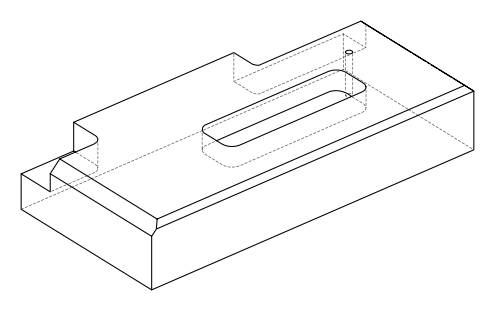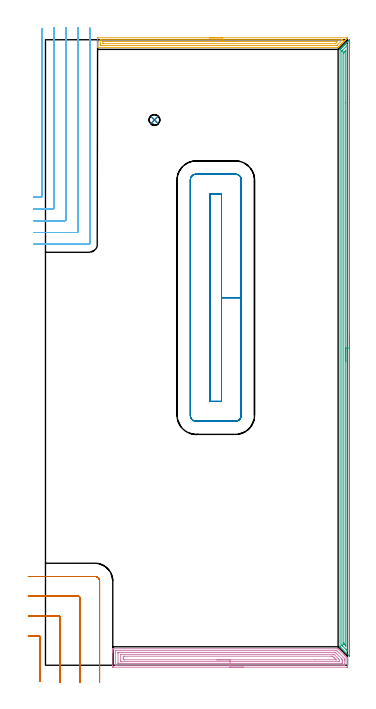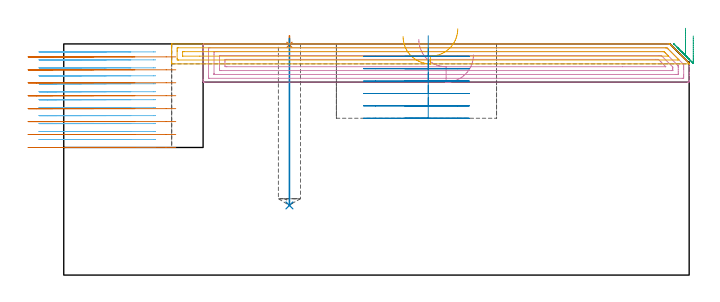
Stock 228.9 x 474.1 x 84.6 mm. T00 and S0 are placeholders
(PLAN: 8 operations, 4 tool changes, 64.5 min)
(1 SPOT_DRILL | STEP1POCKET | NXT0321_9005460120000 | 0.03 min | 1 mm3)
(2 DRILL_BLIND_HOLE_INTO_CENTER | STEP1POCKET | UGT0301_476 | 0.25 min | 2933 mm3)
(3 AREA_MILL | FG_CHAMFER_SURFACE | UGT0205_001 | 11.24 min | 11903 mm3)
(4 AREA_MILL_1 | FG_CHAMFER_SURFACE_1 | UGT0205_001 | 7.35 min | 17894 mm3)
(5 AREA_MILL_2 | FG_CHAMFER_SURFACE_2 | UGT0205_001 | 4.67 min | 5025 mm3)
(6 MILL_CORNER_NOTCH_RECTANGULAR | CORNER_NOTCH_RECTANGULAR | NXT0201_011 | Follow Part, ap 3, ae 75% | 24.26 min | 240757 mm3)
(7 MILL_CORNER_NOTCH_RECTANGULAR_1 | CORNER_NOTCH_RECTANGULAR_1 | UGT0201_094 | Follow Part, ap 5, ae 75% | 6.45 min | 147250 mm3)
(8 MILL_RECTANGULAR_POCKET | POCKET_RECTANGULAR_STRAIGHT | UGT0201_094 | Follow Part, ap 5, ae 75% | 10.22 min | 325571 mm3)
(TOOL NXT0321_9005460120000 | NC Spot Drill, 142deg, 12mm, Carbide, Uncoated | D12 PA142 FL30 Z2)
(TOOL UGT0301_476 | Carbide Drill 8.1 mm | D8.1 PA118 FL75 Z2)
(TOOL UGT0205_001 | Chamfer Mill 20 x 3 x 45 deg. | D20 FL50 Z2)
(TOOL NXT0201_011 | ENDMILL 12mm [2P460-1200-NA 1630] | D12 FL38 Z6)
(TOOL UGT0201_094 | End mill 20 mm | D20 FL38 Z4)
(OP 1 SPOT_DRILL)
G17 G21 G94 G90
T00 M6
G54
G17 G0 G90 X82.6 Y413.3 S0 M3
G43 Z94.6 H0
G94 G81 G98 Z84.251 F250. R87.6
G80
M5
M2
(OP 2 DRILL_BLIND_HOLE_INTO_CENTER)
G17 G21 G94 G90
T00 M6
G54
G17 G0 G90 X82.6 Y413.3 S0 M3
G43 Z94.6 H0
G94 G81 G98 Z25.5 F250. R86.6
G80
M5
M2
(OP 3 AREA_MILL)
G17 G21 G94 G90
T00 M6
G54
G17 G0 G90 X230.4 Y250.4 S1061 M3
G43 Z94.6 H0
Z87.5
G94 G1 Y250.362 Z86.628 F250.
Y250.248 Z85.764
Y250.059 Z84.912
Y249.797 Z84.08
Y249.463 Z83.274
Y249.06 Z82.5
Y248.592 Z81.764
Y248.06 Z81.072
Y247.471 Z80.429
Y246.828 Z79.84
Y246.136 Z79.309
Y245.4 Z78.84
Y244.626 Z78.437
Y243.82 Z78.103
Y242.988 Z77.841
Y242.136 Z77.652
Y241.272 Z77.538
Y240.4 Z77.5
Y7.079
X230.398 Y6.914 Z77.501
X230.379 Y6.929 Z77.52
X230.221 Y7.079 Z77.679
X223.515 Y13.784 Z84.383
X223.311 Y13.992 Z84.583
X223.304 Y14.004 Z84.589
X223.3 Y14.231 Z84.6
Y466.569
X223.304 Y466.796 Z84.589
X223.312 Y466.814 Z84.582
X223.515 Y467.016 Z84.383
X223.615 Y467.115 Z84.284
X224.203 Y467.705 Z83.693
X224.41 Y467.91 Z83.49
X224.464 Y467.964 Z83.436
X225.086 Y468.587 Z82.811
X225.313 Y468.813 Z82.587
X225.968 Y469.469 Z81.929
X226.161 Y469.661 Z81.739
X226.198 Y469.698 Z81.702
X226.85 Y470.351 Z81.047
X227.01 Y470.51 Z80.889
X227.092 Y470.592 Z80.808
X227.732 Y471.233 Z80.165
X227.859 Y471.359 Z80.04
X227.986 Y471.486 Z79.914
X228.173 Y471.674 Z79.724
X228.282 Y471.784 Z79.615
X228.879 Y472.38 Z79.02
X229.056 Y472.557 Z78.842
X229.773 Y473.274 Z78.126
X229.938 Y473.439 Z77.959
X230.379 Y473.878 Z77.521
X230.392 Y473.89 Z77.506
X230.396 Y473.881 Z77.503
X230.399 Y473.869 Z77.501
X230.4 Y473.862 Z77.5
Y240.4
X228.986 Z78.914
X228.985 Y11.173 Z78.915
Y11.102
X228.979 Y10.803 Z78.921
X228.882 Y10.88 Z79.018
X228.65 Y11.102 Z79.25
X228.173 Y11.577 Z79.727
X227.753 Y11.996 Z80.147
X225.072 Y14.678 Z82.828
X224.918 Y14.834 Z82.982
X224.796 Y14.963 Z83.104
X224.721 Y15.043 Z83.179
X224.72 Y15.09 Z83.18
X224.715 Y15.501 Z83.185
Y465.228
X224.719 Y465.639 Z83.181
X224.721 Y465.738 Z83.179
X224.765 Y465.803 Z83.135
X224.86 Y465.904 Z83.04
X225.072 Y466.122 Z82.828
X228.853 Y469.903 Z79.047
X228.95 Y469.997 Z78.95
X228.967 Y470.011 Z78.933
X228.977 Y470.018 Z78.923
X228.979 Y469.986 Z78.921
X228.985 Y469.769 Z78.915
X228.986 Y240.4 Z78.914
X227.572 Z80.328
X227.571 Y15.288 Z80.329
X227.567 Y14.678 Z80.333
X227.565 Y14.648 Z80.335
Y14.647 Z80.336
X227.525 Y14.678 Z80.375
X227.291 Y14.909 Z80.609
X226.627 Y15.572 Z81.273
X226.409 Y15.791 Z81.491
X226.243 Y15.96 Z81.657
X226.161 Y16.047 Z81.739
X226.143 Y16.068 Z81.757
X226.135 Y16.102 Z81.765
X226.133 Y16.182 Z81.767
X226.13 Y16.466 Z81.77
X226.129 Y16.75 Z81.771
X226.128 Y17.36 Z81.772
X226.129 Y463.724 Z81.771
X226.13 Y464.334 Z81.77
X226.133 Y464.614 Z81.767
X226.135 Y464.708 Z81.765
X226.19 Y464.779 Z81.71
X226.409 Y465.007 Z81.491
X226.518 Y465.118 Z81.382
X227.522 Y466.122 Z80.378
X227.542 Y466.138 Z80.358
X227.56 Y466.15 Z80.34
X227.565 Y466.122 Z80.335
X227.569 Y465.946 Z80.331
X227.571 Y465.839 Z80.329
X227.572 Y426.35 Z80.328
Y240.4
Y239.528 Z80.366
Y238.664 Z80.48
Y237.812 Z80.669
Y236.98 Z80.931
Y236.174 Z81.265
Y235.4 Z81.668
Y234.664 Z82.137
Y233.972 Z82.668
Y233.329 Z83.257
Y232.74 Z83.901
Y232.208 Z84.593
Y231.74 Z85.328
Y231.337 Z86.102
Y231.003 Z86.908
Y230.741 Z87.74
Y230.552 Z88.592
Y230.438 Z89.457
Y230.4 Z90.328
G0 Z94.6
M5
M2
(OP 4 AREA_MILL_1)
G17 G21 G94 G90
T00 M6
G54
G17 G0 G90 X149.95 Y-1.5 S1061 M3
G43 Z94.6 H0
Z80.6
G94 G1 X149.912 Z79.728 F250.
X149.798 Z78.864
X149.609 Z78.012
X149.347 Z77.18
X149.013 Z76.374
X148.61 Z75.6
X148.142 Z74.864
X147.61 Z74.172
X147.021 Z73.529
X146.378 Z72.94
X145.686 Z72.409
X144.95 Z71.94
X144.176 Z71.537
X143.37 Z71.203
X142.538 Z70.941
X141.686 Z70.752
X140.822 Z70.638
X139.95 Z70.6
X51.604
X51.191 Y-1.496 Z70.602
X51.01 Y-1.492 Z70.605
X51.005 Y-1.089 Z71.008
X51. Y-0.494 Z71.603
Y9.453 Z81.547
Y10.02 Z82.117
Y10.332 Z82.428
Y10.899 Z82.995
Y11.211 Z83.305
Y11.834 Z83.933
Y12.209 Z84.308
X51.002 Y12.356 Z84.449
X51.01 Y12.498 Z84.588
X51.158 Y12.5 Z84.6
X221.157
X221.795 Y12.499 Z84.586
X221.981 Y12.32 Z84.419
X222.049 Y12.251 Z84.351
X222.212 Y12.089 Z84.186
X223.384 Y10.918 Z83.014
X225.727 Y8.575 Z80.671
X225.829 Y8.471 Z80.571
X225.916 Y8.384 Z80.484
X226.02 Y8.282 Z80.378
X226.117 Y8.183 Z80.282
X226.213 Y8.087 Z80.186
X226.313 Y7.989 Z80.085
X226.406 Y7.895 Z79.994
X226.511 Y7.789 Z79.889
X226.605 Y7.696 Z79.792
X226.694 Y7.606 Z79.705
X226.808 Y7.492 Z79.591
X226.898 Y7.404 Z79.5
X226.983 Y7.318 Z79.417
X227.106 Y7.195 Z79.294
X227.191 Y7.111 Z79.207
X227.271 Y7.029 Z79.128
X227.403 Y6.897 Z78.996
X227.484 Y6.818 Z78.914
X227.56 Y6.741 Z78.84
X227.701 Y6.6 Z78.699
X227.777 Y6.525 Z78.621
X227.848 Y6.452 Z78.552
X227.998 Y6.302 Z78.401
X228.07 Y6.232 Z78.328
X228.136 Y6.164 Z78.263
X228.296 Y6.005 Z78.104
X228.362 Y5.939 Z78.036
X228.545 Y5.755 Z77.855
X228.593 Y5.707 Z77.807
X228.801 Y5.5 Z77.598
X228.89 Y5.41 Z77.508
X228.9 Y5.398 Z77.496
Y5.033 Z77.132
Y4.182 Z76.277
Y2.114 Z74.211
Y1.547 Z73.641
Y0.951 Z73.047
Y-0.806 Z71.291
X228.897 Y-1.089 Z71.007
X228.89 Y-1.492 Z70.605
X228.709 Y-1.496 Z70.602
X228.296 Y-1.5 Z70.6
X139.95
Y-0.086 Z72.014
X53.389 Y-0.085 Z72.015
X53.261
X53.036 Y-0.08 Z72.02
X53.015 Y-0.079 Z72.021
X53.01 Y-0.066 Z72.034
X53.004 Y-0.037 Z72.063
X53.001 Y-0.009 Z72.091
X53. Y0.172 Z72.272
Y0.668 Z72.768
Y9.836 Z81.936
X53.002 Y10.332 Z82.432
X53.005 Y10.71 Z82.81
X53.016 Y11.079 Z83.179
X53.389 Y11.084 Z83.184
X53.517 Y11.085 Z83.185
X220.391
X220.582 Y11.084 Z83.184
X220.678 Y11.081 Z83.181
X220.723 Y11.079 Z83.179
X220.777 Y11.062 Z83.162
X221.157 Y10.691 Z82.791
X222.397 Y9.453 Z81.553
X226.511 Y5.338 Z77.438
X226.782 Y5.061 Z77.161
X226.871 Y4.967 Z77.067
X226.89 Y4.869 Z76.969
X226.896 Y4.681 Z76.781
X226.899 Y4.182 Z76.282
X226.9 Y3.799 Z75.899
Y3.304 Z75.404
Y1.164 Z73.264
X226.898 Y0.668 Z72.768
X226.895 Y0.289 Z72.389
X226.884 Y-0.079 Z72.021
X226.511 Y-0.084 Z72.016
X226.383 Y-0.085 Z72.015
X139.95 Y-0.086 Z72.014
Y1.328 Z73.428
X55.174 Y1.329 Z73.429
X55.1 Y1.33 Z73.43
X55.042 Y1.333 Z73.433
X55.011 Y1.335 Z73.435
X55.009 Y1.376 Z73.476
X55.003 Y1.547 Z73.647
X55.001 Y1.717 Z73.817
X55. Y8.746 Z80.846
X55.004 Y9.453 Z81.553
X55.008 Y9.617 Z81.717
X55.017 Y9.665 Z81.765
X55.064 Y9.667 Z81.767
X55.174 Y9.669 Z81.769
X55.845 Y9.671 Z81.771
X56.066
X219.151
X219.372 Y9.669 Z81.769
X219.593 Y9.665 Z81.765
X219.729 Y9.66 Z81.76
X219.8 Y9.593 Z81.693
X219.945 Y9.453 Z81.553
X220.264 Y9.136 Z81.236
X224.726 Y4.673 Z76.773
X224.845 Y4.548 Z76.648
X224.872 Y4.517 Z76.617
X224.89 Y4.466 Z76.566
X224.894 Y4.353 Z76.453
X224.898 Y4.182 Z76.282
X224.9 Y4.011 Z76.111
Y3.132 Z75.232
Y2.254 Z74.354
X224.896 Y1.547 Z73.647
X224.892 Y1.383 Z73.483
X224.883 Y1.335 Z73.435
X224.836 Y1.333 Z73.433
X224.726 Y1.331 Z73.431
X224.055 Y1.329 Z73.429
X223.834
X139.95 Y1.328 Z73.428
Y2.743 Z74.843
X57.528
X57.127 Y2.745 Z74.845
X57.043 Y2.747 Z74.847
X57.012 Y2.749 Z74.849
X57.008 Y2.789 Z74.889
X57.005 Y2.883 Z74.983
X57. Y3.263 Z75.363
X57.001 Y8.115 Z80.215
X57.004 Y8.22 Z80.32
X57.008 Y8.245 Z80.345
X57.011 Y8.25 Z80.35
X57.024 Y8.253 Z80.353
X57.092 Y8.255 Z80.355
X57.282 Y8.257 Z80.357
X217.91
X218.479 Y8.253 Z80.353
X218.668 Y8.25 Z80.35
X218.694 Y8.245 Z80.345
X218.72 Y8.224 Z80.324
X218.771 Y8.177 Z80.277
X218.87 Y8.081 Z80.181
X222.049 Y4.902 Z77.002
X222.766 Y4.182 Z76.282
X222.864 Y4.078 Z76.178
X222.89 Y4.049 Z76.149
X222.894 Y4.025 Z76.125
X222.897 Y3.973 Z76.073
X222.899 Y3.763 Z75.863
X222.9 Y3.344 Z75.444
X222.899 Y2.885 Z74.985
X222.896 Y2.78 Z74.88
X222.892 Y2.755 Z74.855
X222.889 Y2.75 Z74.85
X222.877 Y2.747 Z74.847
X222.809 Y2.745 Z74.845
X222.618 Y2.743 Z74.843
X139.95
Y4.157 Z76.257
X59.661 Y4.158 Z76.258
X59.636
X59.01 Y4.182 Z76.282
X59.002 Y4.807 Z76.907
X59.001 Y5.939 Z78.039
X59.004 Y6.562 Z78.662
X59.01 Y6.818 Z78.918
X59.611 Y6.842 Z78.942
X59.636
X216.669 Y6.843 Z78.943
X217.565 Y6.84 Z78.94
X217.587 Y6.837 Z78.937
X217.672 Y6.818 Z78.918
X218.479 Y6.022 Z78.122
X218.562 Y5.939 Z78.039
X219.372 Y5.13 Z77.23
X220.264 Y4.236 Z76.336
X220.312 Y4.182 Z76.282
X220.323 Y4.167 Z76.267
X220.312 Y4.163 Z76.263
X220.288 Y4.159 Z76.259
X220.264 Y4.158 Z76.258
X204.501 Y4.157 Z76.257
X139.95
X139.078 Z76.295
X138.214 Z76.409
X137.362 Z76.598
X136.53 Z76.86
X135.724 Z77.194
X134.95 Z77.597
X134.214 Z78.065
X133.522 Z78.596
X132.879 Z79.186
X132.29 Z79.829
X131.758 Z80.521
X131.29 Z81.257
X130.887 Z82.031
X130.553 Z82.837
X130.291 Z83.669
X130.102 Z84.52
X129.988 Z85.385
X129.95 Z86.257
G0 Z94.6
M5
M2
(OP 5 AREA_MILL_2)
G17 G21 G94 G90
T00 M6
G54
G17 G0 G90 X124.2 Y475.598 S1061 M3
G43 Z94.6 H0
Z87.302
G94 G1 X124.238 Z86.431 F250.
X124.352 Z85.566
X124.541 Z84.714
X124.803 Z83.882
X125.137 Z83.076
X125.54 Y475.597 Z82.303
X126.009 Z81.567
X126.54 Z80.875
X127.129 Z80.231
X127.772 Z79.642
X128.465 Z79.111
X129.2 Z78.642
X129.974 Z78.24
X130.78 Z77.906
X131.612 Z77.643
X132.464 Z77.455
X133.329 Z77.341
X134.2 Z77.303
X228.834 Y475.595 Z77.305
X228.858 Y475.593 Z77.307
X228.866 Y475.592 Z77.308
X228.896 Y475.586 Z77.314
X228.9 Y475.583 Z77.316
Y475.507 Z77.392
Y475.401 Z77.497
X228.437 Y474.937 Z77.963
X228.301 Y474.801 Z78.098
X228.116 Y474.614 Z78.282
X227.561 Y474.061 Z78.839
X227.228 Y473.726 Z79.17
X226.685 Y473.185 Z79.715
X226.34 Y472.838 Z80.058
X225.809 Y472.309 Z80.591
X225.452 Y471.95 Z80.946
X224.933 Y471.433 Z81.467
X224.564 Y471.062 Z81.834
X224.057 Y470.557 Z82.343
X223.676 Y470.174 Z82.722
X223.181 Y469.681 Z83.219
X222.95 Y469.449 Z83.449
X222.789 Y469.286 Z83.609
X222.626 Y469.125 Z83.773
X222.504 Y469.003 Z83.895
X222.345 Y468.842 Z84.053
X222.184 Y468.683 Z84.215
X222.058 Y468.557 Z84.341
X221.849 Y468.352 Z84.544
X221.795 Y468.303 Z84.589
X221.612 Y468.3 Z84.6
X39.653
X39.51 Y468.303 Z84.588
X39.508 Y468.332 Z84.56
X39.5 Y468.671 Z84.228
Y469.123 Z83.776
Y469.73 Z83.165
Y470.922 Z81.975
Y471.506 Z81.388
Y474.766 Z78.131
X39.503 Y475.058 Z77.839
X39.508 Y475.591 Z77.306
X39.561 Y475.593 Z77.304
X40.099 Y475.6 Z77.3
X134.2 Y475.597 Z77.303
Y474.183 Z78.717
X224.734 Y474.18 Z78.72
X225.208 Y474.17 Z78.73
X224.975 Y473.929 Z78.971
X224.734 Y473.684 Z79.216
X221.166 Y470.116 Z82.784
X220.971 Y469.925 Z82.975
X220.768 Y469.73 Z83.17
X220.289 Y469.715 Z83.185
X220.274 Y469.714 Z83.186
X41.882 Y469.715 Z83.185
X41.51 Y469.73 Z83.17
X41.502 Y470.109 Z82.791
X41.5 Y470.618 Z82.282
Y470.999 Z81.901
X41.502 Y473.661 Z79.239
X41.51 Y474.17 Z78.73
X41.867 Y474.185 Z78.715
X41.882
X134.2 Y474.183 Z78.717
Y472.769 Z80.131
X221.223 Y472.766 Z80.134
X221.285 Y472.764 Z80.136
X221.335 Y472.76 Z80.14
X221.345 Y472.756 Z80.144
X221.325 Y472.731 Z80.169
X221.242 Y472.642 Z80.258
X220.106 Y471.506 Z81.394
X219.739 Y471.15 Z81.75
X219.71 Y471.135 Z81.765
X219.666 Y471.132 Z81.768
X219.572 Y471.129 Z81.771
X44.045
X43.666 Y471.132 Z81.768
X43.543 Y471.135 Z81.765
X43.51 Y471.146 Z81.754
X43.505 Y471.23 Z81.67
X43.501 Y471.34 Z81.56
Y472.559 Z80.341
X43.506 Y472.725 Z80.175
X43.51 Y472.765 Z80.135
X43.525 Y472.768 Z80.132
X43.572 Y472.77 Z80.13
X49.806 Y472.771 Z80.129
X134.2 Y472.769 Z80.131
X135.072 Z80.169
X135.937 Z80.283
X136.788 Z80.472
X137.62 Z80.734
X138.426 Z81.068
X139.2 Z81.471
X139.936 Z81.94
X140.628 Z82.471
X141.271 Z83.06
X141.861 Z83.704
X142.392 Z84.396
X142.86 Z85.131
X143.263 Z85.905
X143.597 Z86.711
X143.859 Z87.543
X144.048 Z88.395
X144.162 Z89.26
X144.2 Z90.131
G0 Z94.6
M5
M2
(OP 6 MILL_CORNER_NOTCH_RECTANGULAR)
G17 G21 G94 G90
T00 M6
G54
G17 G0 G90 X-9. Y355. S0 M3
G43 Z94.6 H1
Z81.685
G94 G1 X-6. F250.
X-3.095 F500.
G3 X-2.5 Y355.595 R0.6
G1 Y479.554
Y482.554 F250.
G0 Z94.6
X-9. Y346.
Z81.685
G1 X-6.
X5.905 F500.
G3 X6.5 Y346.595 R0.6
G1 Y480.1
Y483.1 F250.
G0 Z94.6
X-9. Y337.
Z81.685
G1 X-6.
X14.904 F500.
G3 X15.5 Y337.596 R0.6
G1 Y480.1
Y483.1 F250.
G0 Z94.6
X-9. Y328.
Z81.685
G1 X-6.
X23.904 F500.
G3 X24.5 Y328.596 R0.6
G1 Y480.1
Y483.1 F250.
G0 Z94.6
X-9. Y319.
Z81.685
G1 X-6.
X32.904 F500.
G3 X33.5 Y319.596 R0.6
G1 Y480.1
Y483.1 F250.
G0 Z94.6
X-9. Y355.
Z78.769
G1 X-6.
X-3.095 F500.
G3 X-2.5 Y355.595 R0.6
G1 Y479.554
Y482.554 F250.
G0 Z94.6
X-9. Y346.
Z78.769
G1 X-6.
X5.905 F500.
G3 X6.5 Y346.595 R0.6
G1 Y480.1
Y483.1 F250.
G0 Z94.6
X-9. Y337.
Z78.769
G1 X-6.
X14.904 F500.
G3 X15.5 Y337.596 R0.6
G1 Y480.1
Y483.1 F250.
G0 Z94.6
X-9. Y328.
Z78.769
G1 X-6.
X23.904 F500.
G3 X24.5 Y328.596 R0.6
G1 Y480.1
Y483.1 F250.
G0 Z94.6
X-9. Y319.
Z78.769
G1 X-6.
X32.904 F500.
G3 X33.5 Y319.596 R0.6
G1 Y480.1
Y483.1 F250.
G0 Z94.6
X-9. Y355.
Z75.854
G1 X-6.
X-3.095 F500.
G3 X-2.5 Y355.595 R0.6
G1 Y479.554
Y482.554 F250.
G0 Z94.6
X-9. Y346.
Z75.854
G1 X-6.
X5.905 F500.
G3 X6.5 Y346.595 R0.6
G1 Y480.1
Y483.1 F250.
G0 Z94.6
X-9. Y337.
Z75.854
G1 X-6.
X14.904 F500.
G3 X15.5 Y337.596 R0.6
G1 Y480.1
Y483.1 F250.
G0 Z94.6
X-9. Y328.
Z75.854
G1 X-6.
X23.904 F500.
G3 X24.5 Y328.596 R0.6
G1 Y480.1
Y483.1 F250.
G0 Z94.6
X-9. Y319.
Z75.854
G1 X-6.
X32.904 F500.
G3 X33.5 Y319.596 R0.6
G1 Y480.1
Y483.1 F250.
G0 Z94.6
X-9. Y355.
Z72.938
G1 X-6.
X-3.095 F500.
G3 X-2.5 Y355.595 R0.6
G1 Y479.554
Y482.554 F250.
G0 Z94.6
X-9. Y346.
Z72.938
G1 X-6.
X5.905 F500.
G3 X6.5 Y346.595 R0.6
G1 Y480.1
Y483.1 F250.
G0 Z94.6
X-9. Y337.
Z72.938
G1 X-6.
X14.904 F500.
G3 X15.5 Y337.596 R0.6
G1 Y480.1
Y483.1 F250.
G0 Z94.6
X-9. Y328.
Z72.938
G1 X-6.
X23.904 F500.
G3 X24.5 Y328.596 R0.6
G1 Y480.1
Y483.1 F250.
G0 Z94.6
X-9. Y319.
Z72.938
G1 X-6.
X32.904 F500.
G3 X33.5 Y319.596 R0.6
G1 Y480.1
Y483.1 F250.
G0 Z94.6
X-9. Y355.
Z70.023
G1 X-6.
X-3.095 F500.
G3 X-2.5 Y355.595 R0.6
G1 Y479.554
Y482.554 F250.
G0 Z94.6
X-9. Y346.
Z70.023
G1 X-6.
X5.905 F500.
G3 X6.5 Y346.595 R0.6
G1 Y480.1
Y483.1 F250.
G0 Z94.6
X-9. Y337.
Z70.023
G1 X-6.
X14.904 F500.
G3 X15.5 Y337.596 R0.6
G1 Y480.1
Y483.1 F250.
G0 Z94.6
X-9. Y328.
Z70.023
G1 X-6.
X23.904 F500.
G3 X24.5 Y328.596 R0.6
G1 Y480.1
Y483.1 F250.
G0 Z94.6
X-9. Y319.
Z70.023
G1 X-6.
X32.904 F500.
G3 X33.5 Y319.596 R0.6
G1 Y480.1
Y483.1 F250.
G0 Z94.6
X-9. Y355.
Z67.108
G1 X-6.
X-3.095 F500.
G3 X-2.5 Y355.595 R0.6
G1 Y479.554
Y482.554 F250.
G0 Z94.6
X-9. Y346.
Z67.108
G1 X-6.
X5.905 F500.
G3 X6.5 Y346.595 R0.6
G1 Y480.1
Y483.1 F250.
G0 Z94.6
X-9. Y337.
Z67.108
G1 X-6.
X14.904 F500.
G3 X15.5 Y337.596 R0.6
G1 Y480.1
Y483.1 F250.
G0 Z94.6
X-9. Y328.
Z67.108
G1 X-6.
X23.904 F500.
G3 X24.5 Y328.596 R0.6
G1 Y480.1
Y483.1 F250.
G0 Z94.6
X-9. Y319.
Z67.108
G1 X-6.
X32.904 F500.
G3 X33.5 Y319.596 R0.6
G1 Y480.1
Y483.1 F250.
G0 Z94.6
X-9. Y355.
Z64.192
G1 X-6.
X-3.095 F500.
G3 X-2.5 Y355.595 R0.6
G1 Y479.554
Y482.554 F250.
G0 Z94.6
X-9. Y346.
Z64.192
G1 X-6.
X5.905 F500.
G3 X6.5 Y346.595 R0.6
G1 Y480.1
Y483.1 F250.
G0 Z94.6
X-9. Y337.
Z64.192
G1 X-6.
X14.904 F500.
G3 X15.5 Y337.596 R0.6
G1 Y480.1
Y483.1 F250.
G0 Z94.6
X-9. Y328.
Z64.192
G1 X-6.
X23.904 F500.
G3 X24.5 Y328.596 R0.6
G1 Y480.1
Y483.1 F250.
G0 Z94.6
X-9. Y319.
Z64.192
G1 X-6.
X32.904 F500.
G3 X33.5 Y319.596 R0.6
G1 Y480.1
Y483.1 F250.
G0 Z94.6
X-9. Y355.
Z61.277
G1 X-6.
X-3.095 F500.
G3 X-2.5 Y355.595 R0.6
G1 Y479.554
Y482.554 F250.
G0 Z94.6
X-9. Y346.
Z61.277
G1 X-6.
X5.905 F500.
G3 X6.5 Y346.595 R0.6
G1 Y480.1
Y483.1 F250.
G0 Z94.6
X-9. Y337.
Z61.277
G1 X-6.
X14.904 F500.
G3 X15.5 Y337.596 R0.6
G1 Y480.1
Y483.1 F250.
G0 Z94.6
X-9. Y328.
Z61.277
G1 X-6.
X23.904 F500.
G3 X24.5 Y328.596 R0.6
G1 Y480.1
Y483.1 F250.
G0 Z94.6
X-9. Y319.
Z61.277
G1 X-6.
X32.904 F500.
G3 X33.5 Y319.596 R0.6
G1 Y480.1
Y483.1 F250.
G0 Z94.6
X-9. Y355.
Z58.362
G1 X-6.
X-3.095 F500.
G3 X-2.5 Y355.595 R0.6
G1 Y479.554
Y482.554 F250.
G0 Z94.6
X-9. Y346.
Z58.362
G1 X-6.
X5.905 F500.
G3 X6.5 Y346.595 R0.6
G1 Y480.1
Y483.1 F250.
G0 Z94.6
X-9. Y337.
Z58.362
G1 X-6.
X14.904 F500.
G3 X15.5 Y337.596 R0.6
G1 Y480.1
Y483.1 F250.
G0 Z94.6
X-9. Y328.
Z58.362
G1 X-6.
X23.904 F500.
G3 X24.5 Y328.596 R0.6
G1 Y480.1
Y483.1 F250.
G0 Z94.6
X-9. Y319.
Z58.362
G1 X-6.
X32.904 F500.
G3 X33.5 Y319.596 R0.6
G1 Y480.1
Y483.1 F250.
G0 Z94.6
X-9. Y355.
Z55.446
G1 X-6.
X-3.095 F500.
G3 X-2.5 Y355.595 R0.6
G1 Y479.554
Y482.554 F250.
G0 Z94.6
X-9. Y346.
Z55.446
G1 X-6.
X5.905 F500.
G3 X6.5 Y346.595 R0.6
G1 Y480.1
Y483.1 F250.
G0 Z94.6
X-9. Y337.
Z55.446
G1 X-6.
X14.904 F500.
G3 X15.5 Y337.596 R0.6
G1 Y480.1
Y483.1 F250.
G0 Z94.6
X-9. Y328.
Z55.446
G1 X-6.
X23.904 F500.
G3 X24.5 Y328.596 R0.6
G1 Y480.1
Y483.1 F250.
G0 Z94.6
X-9. Y319.
Z55.446
G1 X-6.
X32.904 F500.
G3 X33.5 Y319.596 R0.6
G1 Y480.1
Y483.1 F250.
G0 Z94.6
X-9. Y355.
Z52.531
G1 X-6.
X-3.095 F500.
G3 X-2.5 Y355.595 R0.6
G1 Y479.554
Y482.554 F250.
G0 Z94.6
X-9. Y346.
Z52.531
G1 X-6.
X5.905 F500.
G3 X6.5 Y346.595 R0.6
G1 Y480.1
Y483.1 F250.
G0 Z94.6
X-9. Y337.
Z52.531
G1 X-6.
X14.904 F500.
G3 X15.5 Y337.596 R0.6
G1 Y480.1
Y483.1 F250.
G0 Z94.6
X-9. Y328.
Z52.531
G1 X-6.
X23.904 F500.
G3 X24.5 Y328.596 R0.6
G1 Y480.1
Y483.1 F250.
G0 Z94.6
X-9. Y319.
Z52.531
G1 X-6.
X32.904 F500.
G3 X33.5 Y319.596 R0.6
G1 Y480.1
Y483.1 F250.
G0 Z94.6
X-9. Y355.
Z49.615
G1 X-6.
X-3.095 F500.
G3 X-2.5 Y355.595 R0.6
G1 Y479.554
Y482.554 F250.
G0 Z94.6
X-9. Y346.
Z49.615
G1 X-6.
X5.905 F500.
G3 X6.5 Y346.595 R0.6
G1 Y480.1
Y483.1 F250.
G0 Z94.6
X-9. Y337.
Z49.615
G1 X-6.
X14.904 F500.
G3 X15.5 Y337.596 R0.6
G1 Y480.1
Y483.1 F250.
G0 Z94.6
X-9. Y328.
Z49.615
G1 X-6.
X23.904 F500.
G3 X24.5 Y328.596 R0.6
G1 Y480.1
Y483.1 F250.
G0 Z94.6
X-9. Y319.
Z49.615
G1 X-6.
X32.904 F500.
G3 X33.5 Y319.596 R0.6
G1 Y480.1
Y483.1 F250.
G0 Z94.6
X-9. Y355.
Z46.7
G1 X-6.
X-3.095 F500.
G3 X-2.5 Y355.595 R0.6
G1 Y479.554
Y482.554 F250.
G0 Z94.6
X-9. Y346.
Z46.7
G1 X-6.
X5.905 F500.
G3 X6.5 Y346.595 R0.6
G1 Y480.1
Y483.1 F250.
G0 Z94.6
X-9. Y337.
Z46.7
G1 X-6.
X14.904 F500.
G3 X15.5 Y337.596 R0.6
G1 Y480.1
Y483.1 F250.
G0 Z94.6
X-9. Y328.
Z46.7
G1 X-6.
X23.904 F500.
G3 X24.5 Y328.596 R0.6
G1 Y480.1
Y483.1 F250.
G0 Z94.6
X-9. Y319.
Z46.7
G1 X-6.
X32.904 F500.
G3 X33.5 Y319.596 R0.6
G1 Y480.1
Y483.1 F250.
G0 Z94.6
M5
M2
(OP 7 MILL_CORNER_NOTCH_RECTANGULAR_1)
G17 G21 G94 G90
T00 M6
G54
G17 G0 G90 X-4. Y-12.165 S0 M3
G43 Z94.6 H0
Z79.862
G94 G1 Y-9.165 F250.
Y21.306 F500.
G3 X-4.994 Y22.3 R1.
G1 X-10.
X-13. F250.
G0 Z94.6
X11. Y-13.
Z79.862
G1 Y-10.
Y36.305 F500.
G3 X10.005 Y37.3 R1.
G1 X-10.
X-13. F250.
G0 Z94.6
X26. Y-13.
Z79.862
G1 Y-10.
Y51.305 F500.
G3 X25.005 Y52.3 R1.
G1 X-10.
X-13. F250.
G0 Z94.6
X41. Y-13.
Z79.862
G1 Y-10.
Y63.8 F500.
G3 X37.5 Y67.3 R3.5
G1 X-10.
X-13. F250.
G0 Z94.6
X-4. Y-12.165
Z75.125
G1 Y-9.165
Y21.306 F500.
G3 X-4.995 Y22.3 R1.
G1 X-10.
X-13. F250.
G0 Z94.6
X11. Y-13.
Z75.125
G1 Y-10.
Y36.305 F500.
G3 X10.005 Y37.3 R1.
G1 X-10.
X-13. F250.
G0 Z94.6
X26. Y-13.
Z75.125
G1 Y-10.
Y51.305 F500.
G3 X25.005 Y52.3 R1.
G1 X-10.
X-13. F250.
G0 Z94.6
X41. Y-13.
Z75.125
G1 Y-10.
Y63.8 F500.
G3 X37.5 Y67.3 R3.5
G1 X-10.
X-13. F250.
G0 Z94.6
X-4. Y-12.165
Z70.387
G1 Y-9.165
Y21.306 F500.
G3 X-4.995 Y22.3 R1.
G1 X-10.
X-13. F250.
G0 Z94.6
X11. Y-13.
Z70.387
G1 Y-10.
Y36.305 F500.
G3 X10.005 Y37.3 R1.
G1 X-10.
X-13. F250.
G0 Z94.6
X26. Y-13.
Z70.387
G1 Y-10.
Y51.305 F500.
G3 X25.005 Y52.3 R1.
G1 X-10.
X-13. F250.
G0 Z94.6
X41. Y-13.
Z70.387
G1 Y-10.
Y63.8 F500.
G3 X37.5 Y67.3 R3.5
G1 X-10.
X-13. F250.
G0 Z94.6
X-4. Y-12.165
Z65.65
G1 Y-9.165
Y21.306 F500.
G3 X-4.995 Y22.3 R1.
G1 X-10.
X-13. F250.
G0 Z94.6
X11. Y-13.
Z65.65
G1 Y-10.
Y36.305 F500.
G3 X10.005 Y37.3 R1.
G1 X-10.
X-13. F250.
G0 Z94.6
X26. Y-13.
Z65.65
G1 Y-10.
Y51.305 F500.
G3 X25.005 Y52.3 R1.
G1 X-10.
X-13. F250.
G0 Z94.6
X41. Y-13.
Z65.65
G1 Y-10.
Y63.8 F500.
G3 X37.5 Y67.3 R3.5
G1 X-10.
X-13. F250.
G0 Z94.6
X-4. Y-12.165
Z60.912
G1 Y-9.165
Y21.306 F500.
G3 X-4.995 Y22.3 R1.
G1 X-10.
X-13. F250.
G0 Z94.6
X11. Y-13.
Z60.912
G1 Y-10.
Y36.305 F500.
G3 X10.005 Y37.3 R1.
G1 X-10.
X-13. F250.
G0 Z94.6
X26. Y-13.
Z60.912
G1 Y-10.
Y51.305 F500.
G3 X25.005 Y52.3 R1.
G1 X-10.
X-13. F250.
G0 Z94.6
X41. Y-13.
Z60.912
G1 Y-10.
Y63.8 F500.
G3 X37.5 Y67.3 R3.5
G1 X-10.
X-13. F250.
G0 Z94.6
X-4. Y-12.165
Z56.175
G1 Y-9.165
Y21.306 F500.
G3 X-4.995 Y22.3 R1.
G1 X-10.
X-13. F250.
G0 Z94.6
X11. Y-13.
Z56.175
G1 Y-10.
Y36.305 F500.
G3 X10.005 Y37.3 R1.
G1 X-10.
X-13. F250.
G0 Z94.6
X26. Y-13.
Z56.175
G1 Y-10.
Y51.305 F500.
G3 X25.005 Y52.3 R1.
G1 X-10.
X-13. F250.
G0 Z94.6
X41. Y-13.
Z56.175
G1 Y-10.
Y63.8 F500.
G3 X37.5 Y67.3 R3.5
G1 X-10.
X-13. F250.
G0 Z94.6
X-4. Y-12.165
Z51.437
G1 Y-9.165
Y21.306 F500.
G3 X-4.995 Y22.3 R1.
G1 X-10.
X-13. F250.
G0 Z94.6
X11. Y-13.
Z51.437
G1 Y-10.
Y36.305 F500.
G3 X10.005 Y37.3 R1.
G1 X-10.
X-13. F250.
G0 Z94.6
X26. Y-13.
Z51.437
G1 Y-10.
Y51.305 F500.
G3 X25.005 Y52.3 R1.
G1 X-10.
X-13. F250.
G0 Z94.6
X41. Y-13.
Z51.437
G1 Y-10.
Y63.8 F500.
G3 X37.5 Y67.3 R3.5
G1 X-10.
X-13. F250.
G0 Z94.6
X-4. Y-12.165
Z46.7
G1 Y-9.165
Y21.306 F500.
G3 X-4.995 Y22.3 R1.
G1 X-10.
X-13. F250.
G0 Z94.6
X11. Y-13.
Z46.7
G1 Y-10.
Y36.305 F500.
G3 X10.005 Y37.3 R1.
G1 X-10.
X-13. F250.
G0 Z94.6
X26. Y-13.
Z46.7
G1 Y-10.
Y51.305 F500.
G3 X25.005 Y52.3 R1.
G1 X-10.
X-13. F250.
G0 Z94.6
X41. Y-13.
Z46.7
G1 Y-10.
Y63.8 F500.
G3 X37.5 Y67.3 R3.5
G1 X-10.
X-13. F250.
G0 Z94.6
M5
M2
(OP 8 MILL_RECTANGULAR_POCKET)
G17 G21 G94 G90
T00 M6
G54
G17 G0 G90 X133.4 Y250.485 S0 M3
G43 Z94.6 H0
Z87.6
G94 G1 Y278.6 Z80.067 F250.
Y357.2 F500.
X124.8
Y200.
X133.4
Y278.6
X148.4
Y367.9
G3 X144.1 Y372.2 R4.3
G1 X114.1
G3 X109.8 Y367.9 R4.3
G1 Y189.3
G3 X114.1 Y185. R4.3
G1 X144.1
G3 X148.4 Y189.3 R4.3
G1 Y278.6
Y279.6
G0 X133.4 Y250.485 Z83.067
G1 Y278.6 Z75.533 F250.
Y357.2 F500.
X124.8
Y200.
X133.4
Y278.6
X148.4
Y367.9
G3 X144.1 Y372.2 R4.3
G1 X114.1
G3 X109.8 Y367.9 R4.3
G1 Y189.3
G3 X114.1 Y185. R4.3
G1 X144.1
G3 X148.4 Y189.3 R4.3
G1 Y278.6
Y279.6
G0 X133.4 Y250.485 Z78.533
G1 Y278.6 Z71. F250.
Y357.2 F500.
X124.8
Y200.
X133.4
Y278.6
X148.4
Y367.9
G3 X144.1 Y372.2 R4.3
G1 X114.1
G3 X109.8 Y367.9 R4.3
G1 Y189.3
G3 X114.1 Y185. R4.3
G1 X144.1
G3 X148.4 Y189.3 R4.3
G1 Y278.6
Y279.6
G0 X133.4 Y250.485 Z74.
G1 Y278.6 Z66.467 F250.
Y357.2 F500.
X124.8
Y200.
X133.4
Y278.6
X148.4
Y367.9
G3 X144.1 Y372.2 R4.3
G1 X114.1
G3 X109.8 Y367.9 R4.3
G1 Y189.3
G3 X114.1 Y185. R4.3
G1 X144.1
G3 X148.4 Y189.3 R4.3
G1 Y278.6
Y279.6
G0 X133.4 Y250.485 Z69.467
G1 Y278.6 Z61.933 F250.
Y357.2 F500.
X124.8
Y200.
X133.4
Y278.6
X148.4
Y367.9
G3 X144.1 Y372.2 R4.3
G1 X114.1
G3 X109.8 Y367.9 R4.3
G1 Y189.3
G3 X114.1 Y185. R4.3
G1 X144.1
G3 X148.4 Y189.3 R4.3
G1 Y278.6
Y279.6
G0 X133.4 Y250.485 Z64.933
G1 Y278.6 Z57.4 F250.
Y357.2 F500.
X124.8
Y200.
X133.4
Y278.6
X148.4
Y367.9
G3 X144.1 Y372.2 R4.3
G1 X114.1
G3 X109.8 Y367.9 R4.3
G1 Y189.3
G3 X114.1 Y185. R4.3
G1 X144.1
G3 X148.4 Y189.3 R4.3
G1 Y278.6
Y279.6
G0 Z94.6
M5
M2
